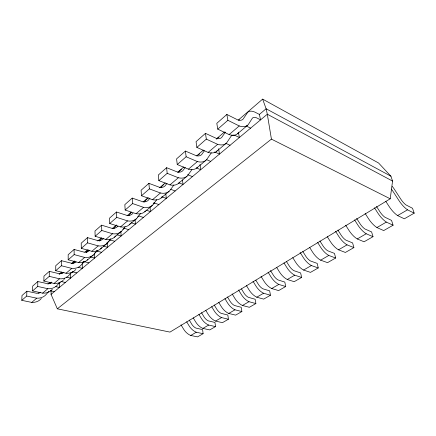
<?xml version="1.0" encoding="UTF-8"?>
<svg xmlns="http://www.w3.org/2000/svg" width="436" height="436" viewBox="0 0 436 436"><rect width="100%" height="100%" fill="white"/><g stroke="black" fill="none" stroke-linecap="round" stroke-linejoin="round"><path stroke-width="0.65" d="M75.804 269.497A16.426 12.584 45.1 0 1 66.032 273.252L55.715 270.707L61.394 265.747L61.411 260.684L71.575 263.257A10.862 8.219 45.4 0 0 76.115 261.987M59.383 282.882L59.356 287.46L56.244 286.741A6.502 5.237 46.9 0 0 55.764 286.654M55.715 270.707L55.764 265.677L61.411 260.684M238.427 119.955L262.646 99.119L378.584 163.004L390.928 176.209L392.553 181.076L390.225 198.8L169.964 332.101L57.329 308.813L51.061 294.371L51.11 290.485M63.215 280.261A16.039 12.59 44.3 0 1 54.053 283.438L43.862 281.062L49.263 276.348L49.333 271.361L59.378 273.754A10.6 8.229 44.7 0 0 63.896 272.44M43.862 281.062L43.96 276.113L49.333 271.361M52.32 289.259A15.669 12.584 43.5 0 1 42.641 293.145L32.569 290.932L37.714 286.436L37.834 281.52L47.764 283.754A10.355 8.229 43.9 0 0 51.775 282.713M32.569 290.932L32.711 286.049L37.834 281.52M41.376 298.464A15.32 12.562 42.5 0 1 31.752 302.404L21.8 300.339L26.705 296.049L26.879 291.21L36.684 293.292A10.121 8.219 43 0 0 40.673 292.218M21.8 300.339L21.991 295.532L26.879 291.21M225.428 132.108L221.771 137.345A13.963 7.276 49.8 0 1 216.529 138.463L205.46 133.356L196.053 141.673L196.849 147.406L208.119 152.42A21.053 11.298 49.7 0 0 217.193 150.752M191.949 169.555L188.041 175.059A20.083 11.745 49 0 1 178.34 177.752L169.936 184.891L158.835 180.618L158.301 175.038L166.607 167.702L177.517 172.046A13.124 7.674 49 0 0 182.88 170.623L185.251 167.429M204.402 150.796L201.726 154.497A13.532 7.494 49.4 0 1 196.418 155.777L185.42 151.069L176.591 158.873L177.245 164.53L188.445 169.157A20.41 11.603 49.3 0 0 197.601 167.228M173.888 184.989L170.198 190.074A19.495 11.968 48.6 0 1 160.426 192.985L152.507 199.715L141.504 195.759L141.084 190.26L148.905 183.349L159.723 187.366A12.742 7.821 48.6 0 0 165.119 185.823L167.015 183.333M178.646 172.253L179.806 170.754A14.949 8.807 50.7 0 1 181.61 169.544M156.764 199.65L153.352 204.25A18.944 12.148 48.2 0 1 143.537 207.345L136.065 213.7L125.165 210.032L124.843 204.615L132.222 198.091L142.943 201.808A12.382 7.941 48.2 0 0 148.36 200.162L149.919 198.167M161.091 187.513L162.666 185.491A14.53 8.971 50.4 0 1 163.827 184.586M140.523 213.547L137.422 217.651A18.426 12.295 47.7 0 1 127.59 220.91L120.521 226.916L109.73 223.515L109.501 218.174L116.472 212.01L127.094 215.455A12.045 8.033 47.7 0 0 132.522 213.716L132.925 213.242M125.099 226.742L122.342 230.339A17.936 12.404 47.2 0 1 112.499 233.74L105.806 239.429L95.135 236.268L94.983 231.009L101.583 225.172L112.09 228.371A11.723 8.104 47.2 0 0 117.524 226.551L117.933 226.071M144.463 201.966L146.463 199.421A14.132 9.101 50.1 0 1 147.641 198.505M128.685 215.678L131.122 212.615M110.837 238.775L108.041 242.372A17.473 12.48 46.7 0 1 98.204 245.893L91.86 251.289L81.303 248.351L81.221 243.168L87.483 237.636L97.877 240.607A11.418 8.159 46.7 0 0 103.305 238.715L103.719 238.241M113.698 228.704L116.57 225.123M96.885 250.716L94.459 253.801A17.031 12.54 46.1 0 1 84.644 257.425L78.616 262.548L68.185 259.812L68.169 254.711L74.109 249.457L84.388 252.221A11.134 8.197 46.1 0 0 89.396 250.656M83.995 261.589L81.548 264.663A16.612 12.573 45.4 0 1 71.766 268.38L66.032 273.252M99.446 241.092L101.893 238.023M71.308 272.451L69.259 275.007A16.214 12.59 44.7 0 1 59.509 278.8L54.053 283.438M63.781 279.612L64.604 278.593M86.279 252.379L88.339 249.823M59.607 282.321L57.541 284.861A15.838 12.59 43.9 0 1 47.84 288.725L42.641 293.145M73.755 263.115L74.997 261.589M48.848 291.232L46.363 294.267A15.478 12.573 43 0 1 36.711 298.186L31.752 302.404M216.85 139.046L217.242 138.566A15.86 8.366 51.2 0 1 218.976 137.438M61.825 273.35L62.659 272.337M50.02 283.613L51.279 282.097M38.733 293.433L39.572 292.425M197.563 155.625L197.971 155.14A15.391 8.606 51 0 1 199.737 153.968M229.096 134.588L239.244 125.955A22.067 10.731 50.2 0 0 248.569 124.135L252.281 118.33A9.205 4.393 51.6 0 1 257.082 118.085L260.537 119.884L259.382 114.428L254.995 112.15A16.606 7.924 51.6 0 0 247.643 112.428L243.13 119.066A14.426 7.009 50.2 0 1 237.969 120.004L226.851 114.45L216.801 123.328L217.755 129.138L229.096 134.588A21.74 10.927 50 0 0 238.497 132.609M68.185 259.812L74.153 254.597L74.109 249.457M81.303 248.351L87.592 242.857L87.483 237.636M95.135 236.268L101.773 230.47L101.583 225.172M109.73 223.515L116.744 217.384L116.472 212.01M125.165 210.032L132.588 203.547L132.222 198.091M141.504 195.759L149.374 188.881L148.905 183.349M158.835 180.618L167.19 173.315L166.607 167.702M177.245 164.53L186.139 156.758L185.42 151.069M196.849 147.406L206.326 139.122L205.46 133.356M217.755 129.138L227.881 120.292L226.851 114.45M59.111 274.239L61.689 272.02M71.482 263.595L74.572 260.935M84.878 252.068L87.451 249.855M97.757 240.988L101.365 237.882M112.188 228.573L116.308 225.025M127.127 215.716L131.252 212.169M143.101 201.972L148.256 197.541M159.592 187.785L165.26 182.913M177.626 172.269L183.807 166.95M196.691 155.865L203.389 150.104M216.272 139.019L224.513 131.928M188.445 169.157L197.372 161.565A20.705 11.472 49.4 0 0 206.986 159.124L211.117 153.129A8.649 4.709 51.1 0 1 211.362 152.823M208.119 152.42L217.635 144.332A21.364 11.134 49.8 0 0 227.118 142.18L231.058 136.272A8.916 4.567 51.4 0 1 235.93 135.847L239.375 137.509L238.372 132.124M58.931 283.264L59.972 282.386M70.387 273.612L72.469 271.857M82.366 263.524L84.448 261.769M94.345 253.436L97.468 250.804M106.842 242.912L110.488 239.838M122.985 229.314L124.026 228.437M137.563 217.03L138.604 216.152M153.189 203.874L154.23 202.996M259.371 114.439L266.113 108.76L390.928 176.209M87.238 260.123L93.282 255.044M100.509 248.961L106.869 243.615M114.483 237.211L121.181 231.581M129.209 224.829L136.277 218.883M144.757 211.76L152.224 205.476M161.189 197.939L169.092 191.29M178.586 183.305L186.968 176.258M197.039 167.789L205.939 160.306M216.648 151.303L226.115 143.34M237.516 133.748L247.615 125.263M51.061 294.371L267.317 114.232L266.113 108.76L262.646 99.119M57.329 308.813L271.421 139.111L267.317 114.232L392.553 181.076M181 324.798L183.442 328.891A12.699 8.764 60.1 0 0 190.728 335.464L196.287 332.243L203.105 333.698L202.609 329.6L195.911 328.085A8.377 5.712 60 0 1 191.9 324.444L189.284 320.089M193.213 317.833L195.519 321.681A12.944 8.704 59.9 0 0 202.898 328.412L208.68 325.06L215.526 326.608L214.97 322.455L208.245 320.847A8.54 5.673 59.7 0 1 204.184 317.119L201.503 312.688M205.716 310.258L208.076 314.182A13.2 8.638 59.6 0 0 215.558 321.076L221.57 317.588L228.442 319.234L227.826 315.026L221.079 313.321A8.709 5.624 59.5 0 1 216.965 309.5L214.223 304.987M218.736 302.377L221.15 306.372A13.462 8.556 59.3 0 0 228.731 313.44L234.993 309.811L241.882 311.555L241.206 307.293L234.437 305.483A8.884 5.564 59.2 0 1 230.268 301.57L227.461 296.965M232.143 293.913L234.775 298.24A13.739 8.464 59.1 0 0 242.454 305.483L248.983 301.701L255.883 303.56L255.136 299.238L248.357 297.319A9.069 5.499 59 0 1 244.133 293.308L241.43 288.905M246.28 285.351L248.978 289.76A14.028 8.355 58.8 0 0 256.76 297.194L263.573 293.248L270.484 295.227L269.661 290.845L262.87 288.806A9.26 5.423 58.7 0 1 258.592 284.686L255.818 280.201M261.033 276.408L263.802 280.909A14.328 8.224 58.6 0 0 271.688 288.539L278.8 284.419L285.716 286.528L284.817 282.087L278.015 279.923A9.461 5.336 58.5 0 1 273.677 275.694L270.489 270.543M276.8 267.644L279.285 271.661A14.644 8.077 58.4 0 0 287.28 279.503L294.714 275.198L301.625 277.443L300.638 272.947L293.842 270.642A9.668 5.232 58.3 0 1 289.444 266.292L286.523 261.616M292.747 257.616L295.472 261.992A14.971 7.908 58.2 0 0 303.581 270.058L311.358 265.551L318.253 267.944L317.174 263.388L310.388 260.935A9.892 5.112 58.1 0 1 305.93 256.466L302.764 251.414M309.62 247.403L312.416 251.877A15.315 7.717 58 0 0 320.64 260.172L328.782 255.452L335.66 258.008L334.477 253.387L327.709 250.776A10.121 4.981 57.9 0 1 323.19 246.177L319.931 241.015M327.294 236.704L330.172 241.272A15.674 7.494 57.8 0 0 338.505 249.817L347.045 244.869L353.896 247.599L352.604 242.912L345.862 240.132A10.36 4.829 57.7 0 1 341.279 235.391L337.927 230.115M357.248 238.955L366.207 233.767L373.014 236.677L364.076 241.784L357.248 238.955A16.056 7.249 57.5 0 1 348.8 230.154L345.672 225.227M376.922 227.554L386.334 222.098L393.092 225.21L383.702 230.573L376.922 227.554A16.448 6.96 57.3 0 1 368.36 218.474L365.134 213.433M397.605 215.569L407.513 209.825L414.2 213.16L404.325 218.801L397.605 215.569A16.868 6.638 57.1 0 1 388.928 206.19L385.795 201.334M203.105 333.698L197.535 336.881L190.728 335.464M215.526 326.608L209.732 329.916L202.898 328.412M228.442 319.234L222.415 322.673L215.558 321.076M241.882 311.555L235.609 315.135L228.731 313.44M255.883 303.56L249.348 307.293L242.454 305.483M270.484 295.227L263.671 299.118L256.76 297.194M285.716 286.528L278.604 290.589L271.688 288.539M301.625 277.443L294.196 281.683L287.28 279.503M318.253 267.944L310.487 272.38L303.581 270.058M335.66 258.008L327.529 262.652L320.64 260.172M353.896 247.599L345.372 252.46L338.505 249.817M26.705 296.049L36.711 298.186M37.714 286.436L47.84 288.725M54.347 291.635L51.246 290.937A6.436 5.237 46.6 0 0 50.298 290.801M65.335 282.479L62.206 281.738A6.584 5.237 47.2 0 0 60.773 281.574M49.263 276.348L59.509 278.8M76.84 272.898L73.673 272.108A6.736 5.237 47.7 0 0 72.229 271.922M61.394 265.747L71.766 268.38M88.884 262.864L85.685 262.02A6.894 5.227 48.2 0 0 82.862 261.976M74.153 254.597L84.644 257.425M101.517 252.346L98.285 251.436A7.063 5.21 48.7 0 0 96.345 251.212M87.592 242.857L98.204 245.893M114.777 241.299L111.518 240.329A7.243 5.183 49.1 0 0 109.098 240.111M101.773 230.47L112.499 233.74M128.718 229.685L125.426 228.649A7.428 5.15 49.4 0 0 123.453 228.35M116.744 217.384L127.59 220.91M143.39 217.466L140.07 216.349A7.625 5.101 49.8 0 0 138.566 216.033M132.588 203.547L143.537 207.345M158.851 204.582L155.505 203.389A7.832 5.041 50.1 0 0 153.505 203.007M149.374 188.881L160.426 192.985M175.168 190.99L171.795 189.709A8.05 4.97 50.4 0 0 170.274 189.317M167.19 173.315L178.34 177.752M192.418 176.624L189.017 175.245A8.284 4.878 50.7 0 0 187.491 174.809M186.139 156.758L197.372 161.565M210.675 161.418L207.258 159.93A8.529 4.769 51 0 0 206.223 159.56M206.326 139.122L217.635 144.332M230.039 145.286L226.6 143.684A8.791 4.638 51.2 0 0 225.565 143.28M227.881 120.292L239.244 125.955M271.421 139.111L390.225 198.8M250.607 128.157L247.158 126.424A9.069 4.474 51.5 0 0 246.117 125.982M376.47 206.413L380.197 212.19A10.878 4.458 57.2 0 0 384.901 217.232L391.555 220.398L393.092 225.21M374.453 207.787L377.723 212.882A16.639 6.818 57.2 0 0 386.334 222.098M356.643 218.425L360.261 224.077A10.611 4.654 57.5 0 0 364.899 228.965L371.608 231.93L373.014 236.677M354.533 219.853L357.705 224.834A16.236 7.118 57.5 0 0 366.207 233.767M335.578 231.336L338.658 236.208A15.849 7.385 57.7 0 0 347.045 244.869M317.675 242.53L320.509 247.043A15.483 7.619 57.9 0 0 328.782 255.452M300.093 252.411L303.194 257.382A15.129 7.821 58.1 0 0 311.358 265.551M283.983 262.924L286.665 267.257A14.797 8.001 58.3 0 0 294.714 275.198M268.058 272.151L270.86 276.691A14.475 8.159 58.5 0 0 278.8 284.419M253.011 281.269L255.736 285.722A14.165 8.295 58.7 0 0 263.573 293.248M238.596 290.005L241.255 294.371A13.87 8.415 59 0 0 248.983 301.701M224.927 298.627L227.369 302.66A13.592 8.518 59.2 0 0 234.993 309.811M211.662 306.661L214.049 310.617A13.32 8.6 59.5 0 0 221.57 317.588M198.925 314.372L201.252 318.258A13.058 8.676 59.7 0 0 208.68 325.06M186.679 321.784L188.957 325.599A12.808 8.736 60 0 0 196.287 332.243M414.2 213.16L412.521 208.283L405.927 204.898A11.156 4.235 57 0 1 401.164 199.693L394.166 188.93A13.636 5.341 56.8 0 0 392.193 186.363M218.61 148.769L219.472 154.093L216.043 152.551A8.649 4.709 51.1 0 0 214.507 152.05M199.982 164.459L200.713 169.713L197.306 168.285A8.393 4.829 50.8 0 0 196.271 167.936M182.466 179.926L183.011 184.461L179.627 183.136A8.159 4.932 50.5 0 0 179.109 182.951M165.822 193.927L166.274 198.402L162.911 197.17A7.93 5.014 50.3 0 0 161.892 196.876M150.049 207.187L150.425 211.602L147.09 210.457A7.717 5.079 49.9 0 0 146.076 210.19M135.095 219.766L135.394 224.12L132.092 223.052A7.516 5.128 49.6 0 0 131.083 222.807M120.892 231.718L121.126 236.012L117.851 235.009A7.325 5.167 49.3 0 0 116.848 234.786M107.36 242.471L107.556 247.31L104.313 246.378A7.145 5.199 48.9 0 0 103.321 246.177M94.503 253.3L94.639 258.074L91.424 257.202A6.971 5.221 48.4 0 0 90.443 257.011M82.251 263.622L82.328 268.325L79.145 267.513A6.807 5.232 48 0 0 78.175 267.339M70.556 273.47L70.578 278.114L67.433 277.351A6.654 5.237 47.5 0 0 66.468 277.192M130.364 223.592A18.198 12.344 47.5 0 1 120.521 226.916M145.352 211.171A18.704 12.219 48 0 1 136.065 213.7M115.649 235.974A17.718 12.442 47 0 1 105.806 239.429M162.301 196.718A19.238 12.061 48.4 0 1 152.507 199.715M101.686 247.719A17.266 12.513 46.4 0 1 91.86 251.289M179.676 182.101A19.805 11.854 48.9 0 1 169.936 184.891M87.859 259.529A16.835 12.557 45.8 0 1 78.616 262.548M86.197 252.264A12.579 9.418 48.4 0 1 86.998 252.101M71.853 263.655A12.284 9.439 48 0 1 74.812 262.543M407.513 209.825A17.069 6.475 57 0 1 398.782 200.304L392.782 191.033A7.559 2.959 56.8 0 0 391.337 189.088M238.797 120.14A16.361 8.077 51.5 0 1 239.419 119.873M47.933 284.141A11.734 9.45 46.9 0 1 50.538 282.457M59.601 274.091A12.001 9.45 47.4 0 1 62.392 272.685"/></g></svg>
